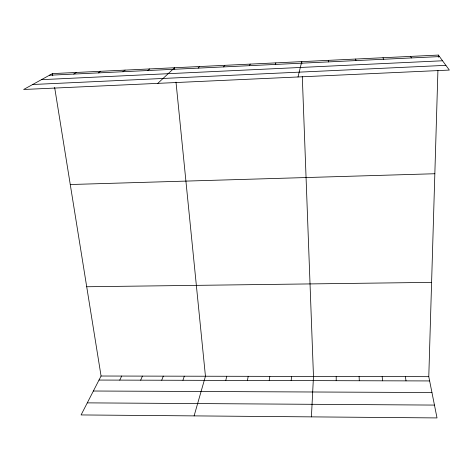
<?xml version="1.0" encoding="UTF-8"?>
<svg xmlns="http://www.w3.org/2000/svg" width="473" height="473" viewBox="0 0 473 473"><rect width="100%" height="100%" fill="white"/><g stroke="black" fill="none" stroke-linecap="round" stroke-linejoin="round"><path stroke-width="0.71" d="M336.202 380.688L336.208 376.49M54.637 87.381L101.068 376.023L81.084 414.939L437.017 417.925L428.786 376.674L437.921 70.447M438.311 57.268L438.376 55.075L52.42 73.605L23.65 89.486L449.35 70.069L438.376 55.075M311.411 416.873L313.481 376.449L302.288 76.354M328.51 61.898L328.605 60.343M291.161 380.57L291.575 376.402M269.214 380.511L269.823 376.36M247.42 380.452L248.219 376.319M225.775 380.398L226.762 376.277M298.014 76.969L301.739 61.632L301.821 63.843M194.107 415.891L205.453 376.236L176.003 82.125M182.933 380.28L184.293 376.189M161.731 380.227L163.274 376.147M275.233 64.446L275.889 62.874M140.676 380.174L142.397 376.106M119.764 380.115L121.662 376.065M249.318 65.682L250.247 64.109M223.617 66.912L224.811 65.327M198.128 68.13L199.588 66.539M157.775 83.366L174.561 67.74L174.708 69.176M147.771 70.536L149.74 68.934M122.903 71.725L125.12 70.116M98.23 72.901L100.69 71.287M73.753 74.072L76.46 72.452M49.476 75.231L439.494 56.594M41.441 79.665L442.551 60.775M32.672 84.507L445.897 65.345M70.264 184.523L434.841 173.739M86.707 286.75L431.601 282.375M101.068 376.023L428.786 376.674M98.993 380.061L429.638 380.936M93.37 391.017L431.95 392.525M87.286 402.866L434.456 405.083M410.576 56.405L411.386 57.943M383.018 57.73L383.52 59.273M52.42 73.605L52.769 75.781M405.391 376.632L406.023 380.871M355.696 59.042L355.897 60.591M382.16 376.585L382.574 380.812M359.102 376.538L359.303 380.747"/></g></svg>
